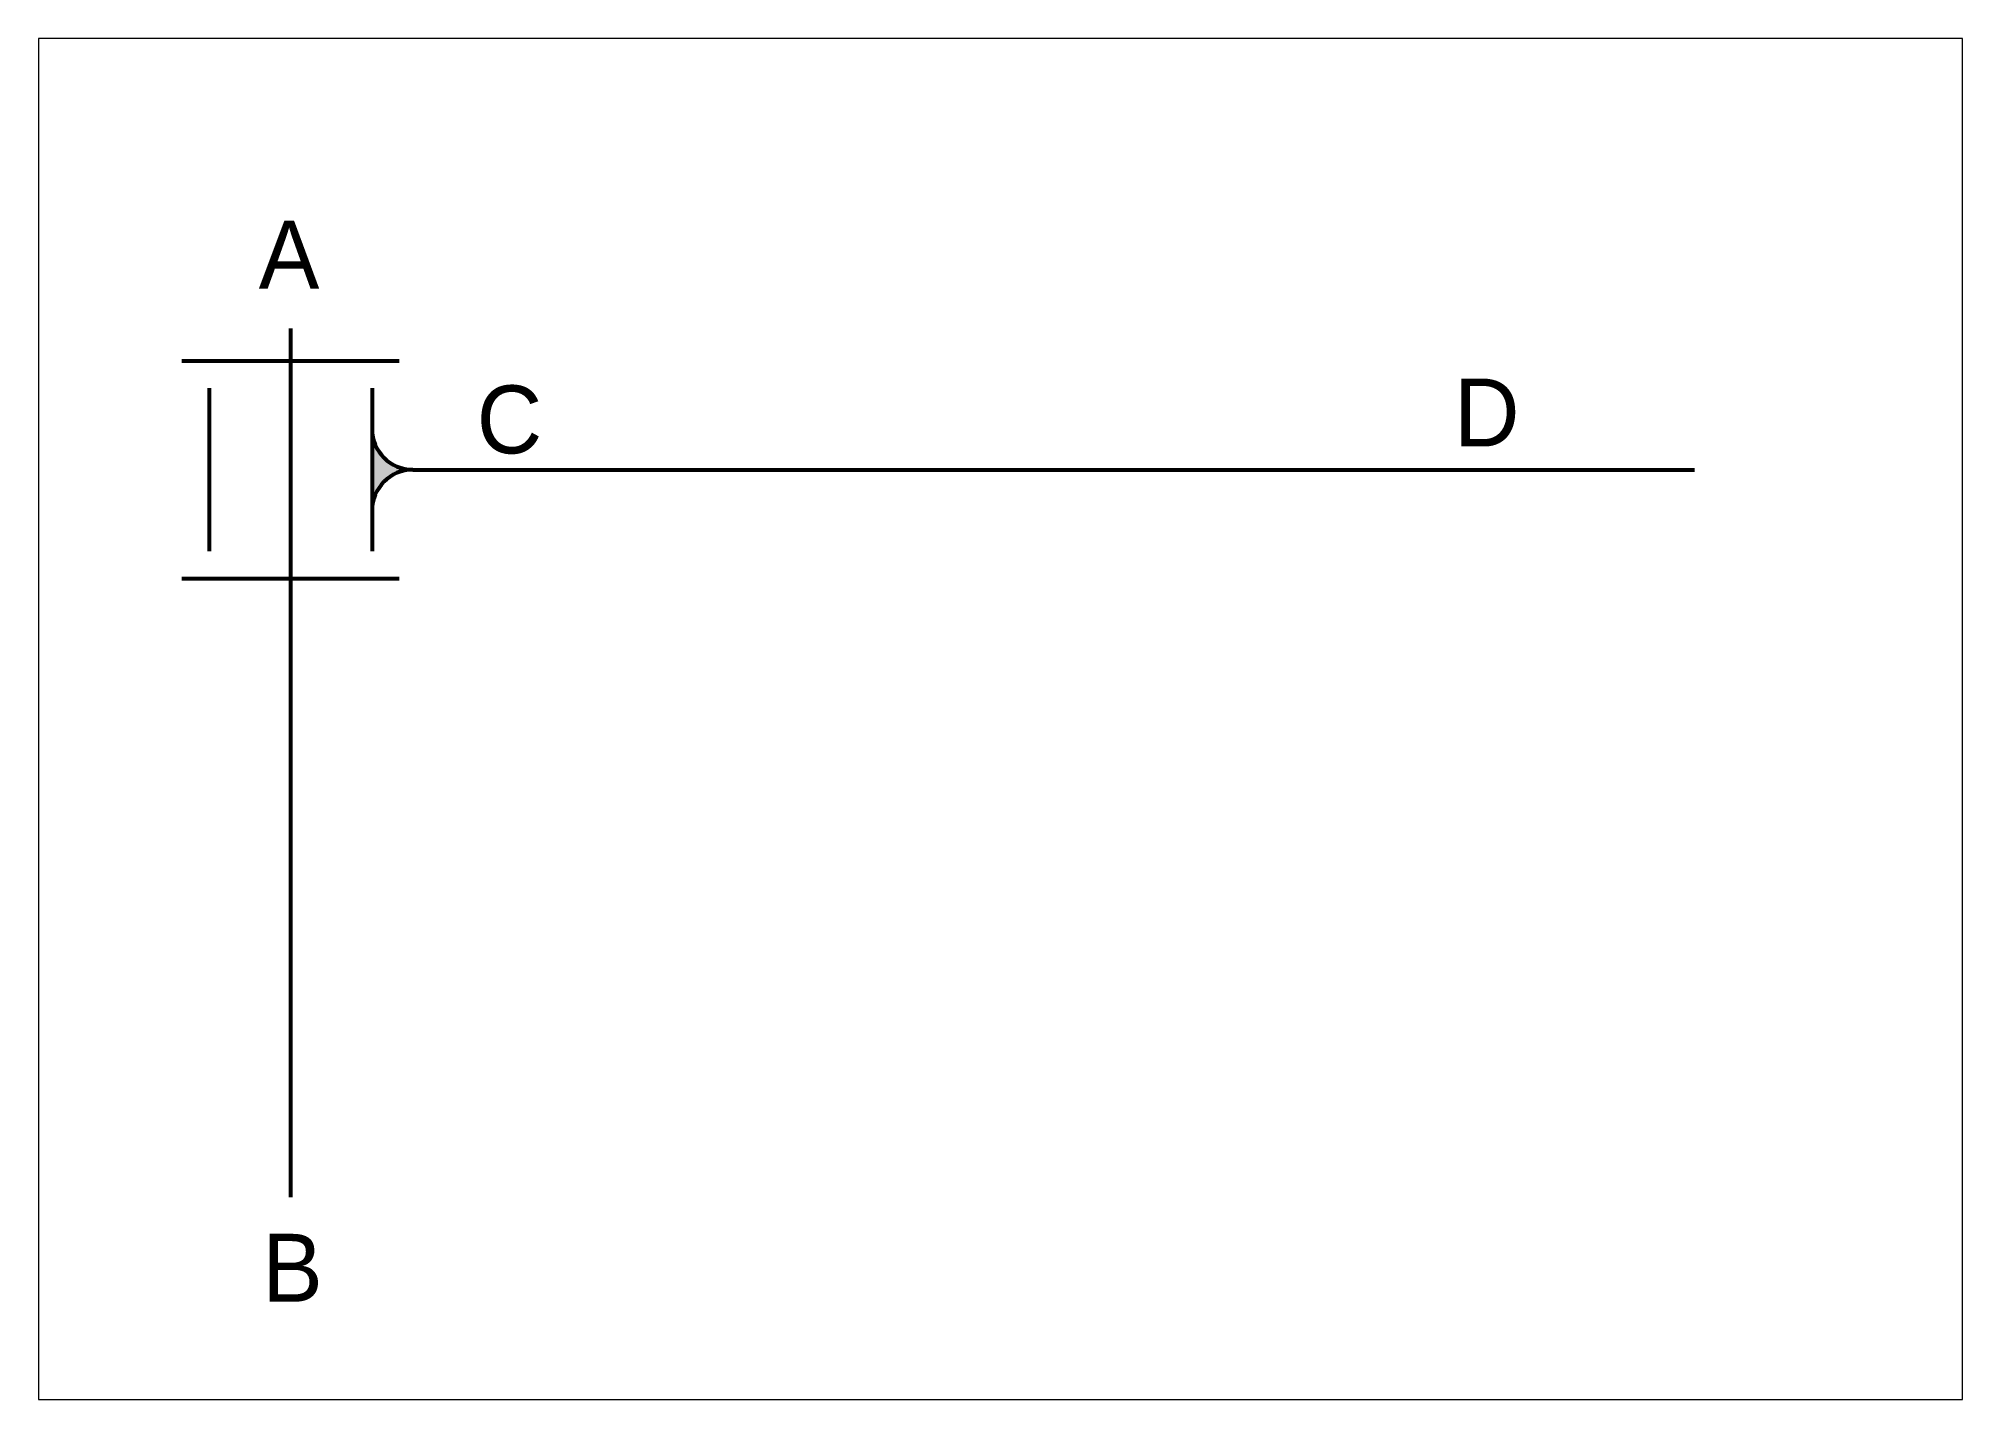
# Paper-space layout '布局1' of a CAD drawing. Header units: millimetres. Extents: x 30 to 267, y 21 to 189.
# The model-space entities are those that its viewports show. They can reach past a viewport. Long polylines and large blocks are cut down to what shows.
import ezdxf

# ---------------------------------------------------------------- set-up
doc = ezdxf.new("R2010")
doc.units = ezdxf.units.MM

msp = doc.modelspace()

# ---------------------------------------------------------------- hatches: boundary and pattern name
at = {"lineweight": 53}
h = msp.add_hatch(color=256, dxfattribs=at)
h.set_gradient(color2=(0, 0, 0), tint=1)
h.paths.add_polyline_path([(345.931, 173.931, -0.414214), (347.431, 175.431, -0.414214), (345.931, 176.931)])

# ---------------------------------------------------------------- linework, layer by layer
for p, q in [((342.931, 180.623), (342.931, 148.664)), ((338.931, 179.431), (346.931, 179.431)), ((339.931, 178.431), (339.931, 172.431)), ((345.931, 178.431), (345.931, 172.431)), ((347.431, 175.431), (394.605, 175.431)), ((338.931, 171.431), (346.931, 171.431))]:
    msp.add_line(p, q, dxfattribs=at)
for centre, start, end in [((347.431, 176.931), 180, 270), ((347.431, 173.931), 90, 180)]:
    msp.add_arc(centre, 1.5, start, end, dxfattribs=at)

# ---------------------------------------------------------------- texts
at = {"char_height": 2.5, "attachment_point": 1}
for s, insert in [('A', (341.76, 184.596)), ('^IC', (348.853, 178.531)), ('D', (385.751, 178.786)), ('B', (341.888, 147.32))]:
    msp.add_mtext_dynamic_manual_height_columns(s, width=5.04793, gutter_width=12.5, heights=[0], dxfattribs=dict(at, insert=insert))

psp = doc.layouts.new('布局1')

# ---------------------------------------------------------------- viewports
at = {"layer": '0'}
psp.add_viewport(center=(148.51, 105.01), size=(237.61, 168.0125), view_center_point=(369.062, 166.26), view_height=50.07275, dxfattribs=at)

doc.saveas('drawing.dxf')
